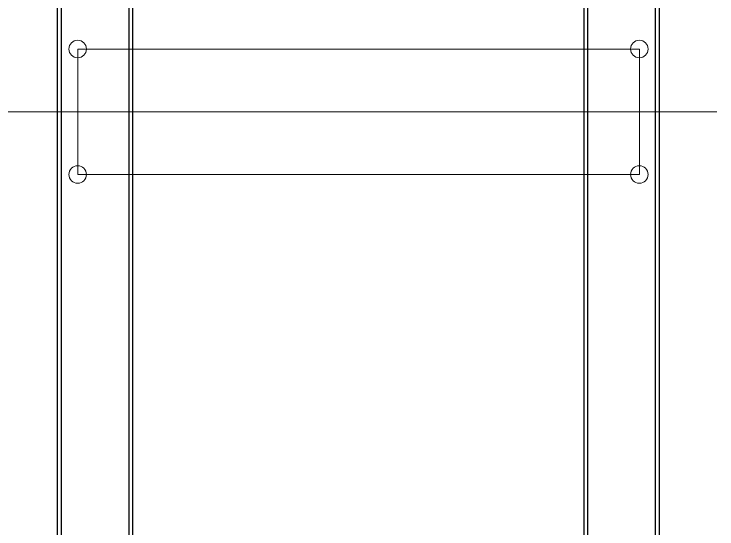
# Model space of a CAD drawing. Extents: x 758840 to 1108724, y -102573 to 143521.
# Drawn here: x 856795 to 857356, y 120263 to 120674 of the extents above; entities that cross this region are included whole.
import ezdxf

# ---------------------------------------------------------------- set-up
doc = ezdxf.new("R2010")
doc.units = 0
doc.header["$LTSCALE"] = 1000
doc.header["$MEASUREMENT"] = 0
for name, color, linetype in [('GEN-DC 中心线', 8, 'Continuous'), ('GEN-DC 虚线', 8, 'Continuous'), ('室外柴油发电-2层', 241, 'Continuous')]:
    doc.layers.add(name, color=color, linetype=linetype)

# ---------------------------------------------------------------- blocks, each defined once
blk = doc.blocks.new('柴发假负载')
for p, q in [((8432934.612, -3630310.899), (8432934.612, -3628998.908)), ((8432994.612, -3630310.899), (8432994.612, -3628998.908)), ((8433354.612, -3630310.899), (8433354.612, -3628998.908)), ((8433414.612, -3630310.899), (8433414.612, -3628998.908))]:
    blk.add_line(p, q)
at = {"color": 3, "lineweight": 20}
for centre in [(8432950.612, -3629610.899), (8433398.612, -3629610.899), (8432950.612, -3629710.899), (8433398.612, -3629710.899)]:
    blk.add_circle(centre, 7, dxfattribs=at)
at = {"layer": 'GEN-DC 中心线', "lineweight": 20}
for p, q in [((8432950.612, -3629710.899), (8432950.612, -3629610.899)), ((8432950.612, -3629610.899), (8433398.612, -3629610.899)), ((8433398.612, -3629610.899), (8433398.612, -3629710.899)), ((8433460.511, -3629660.899), (8432798.848, -3629660.899)), ((8433398.612, -3629710.899), (8432950.612, -3629710.899))]:
    blk.add_line(p, q, dxfattribs=at)
at = {"layer": 'GEN-DC 虚线'}
for p, q in [((8432937.612, -3630310.899), (8432937.612, -3628998.908)), ((8432991.612, -3630310.899), (8432991.612, -3628998.908)), ((8433357.612, -3630310.899), (8433357.612, -3628998.908)), ((8433411.612, -3630310.899), (8433411.612, -3628998.908))]:
    blk.add_line(p, q, dxfattribs=at)

msp = doc.modelspace()

# ---------------------------------------------------------------- block references
at = {"layer": '室外柴油发电-2层'}
msp.add_blockref('柴发假负载', (-7576105, 3750256.89), dxfattribs=at)

doc.saveas('drawing.dxf')
